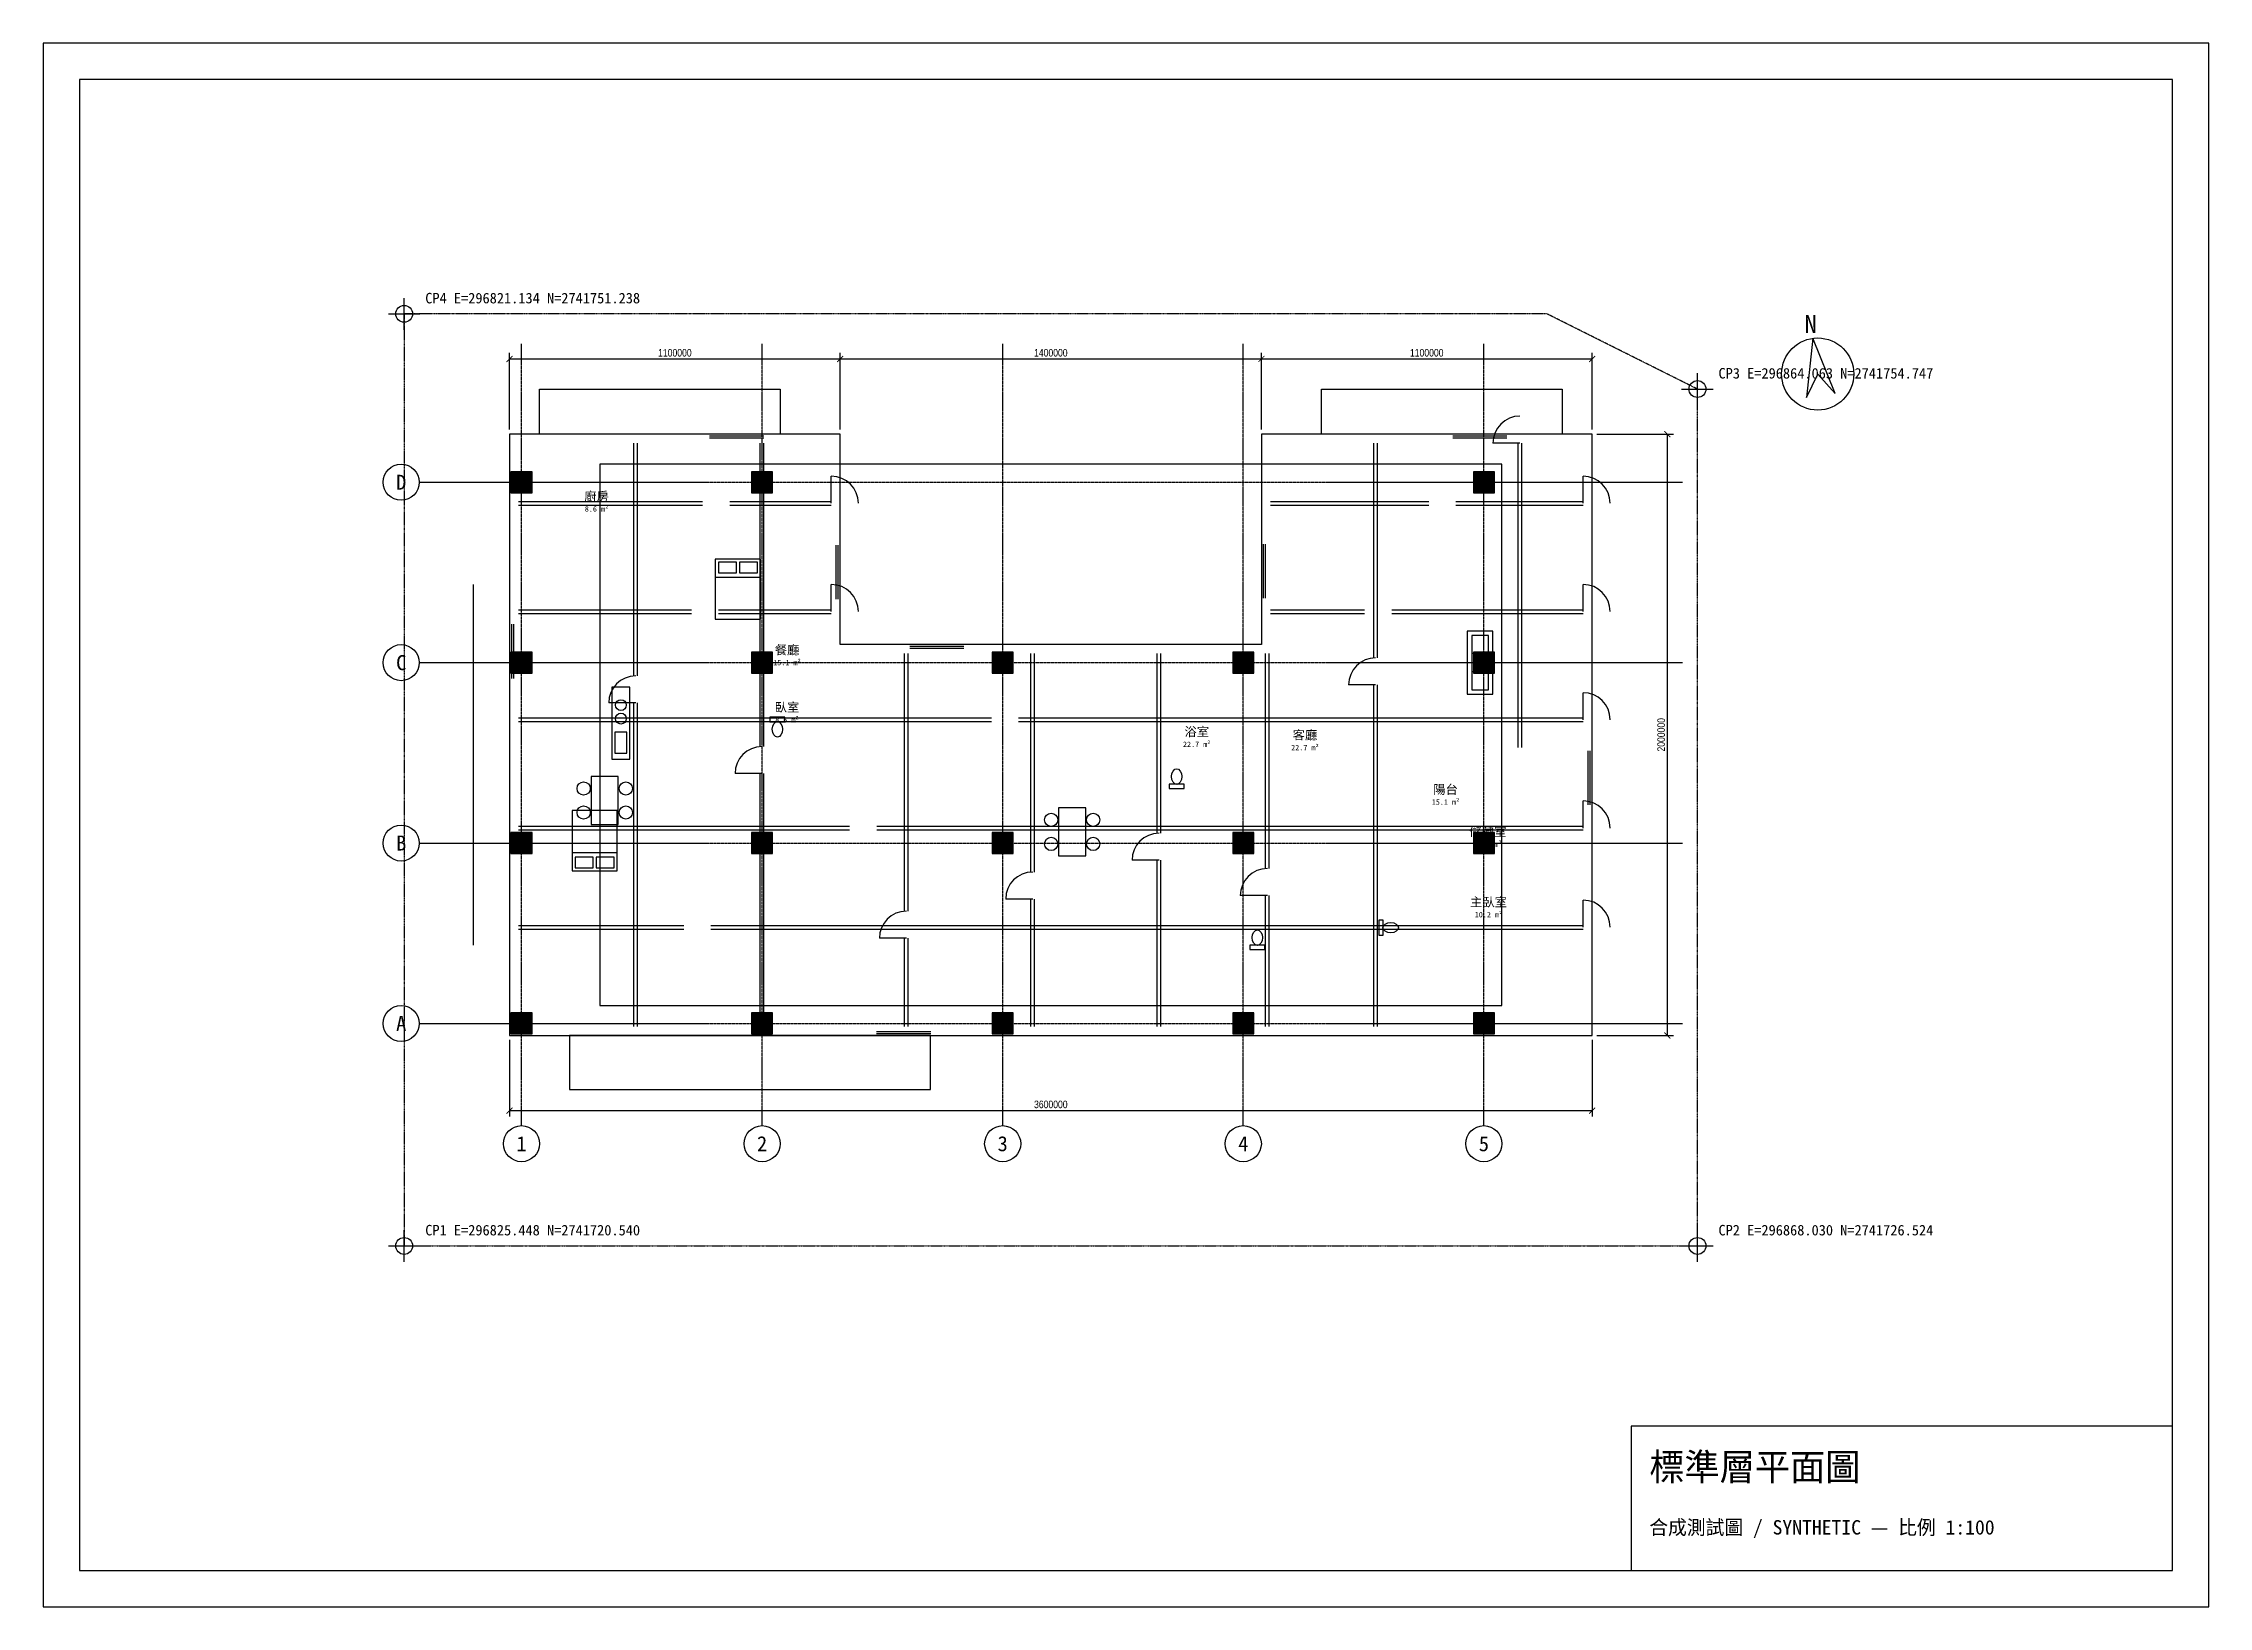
# Model space of a CAD drawing. Header units: millimetres. Extents: x -3500 to 68500, y -23000 to 29000.
import ezdxf
from ezdxf.enums import TextEntityAlignment as Align

# ---------------------------------------------------------------- set-up
doc = ezdxf.new("R2010")
doc.units = ezdxf.units.MM
doc.linetypes.add('CENTER', pattern=[5.08, 3.175, -0.635, 0.635, -0.635])
doc.linetypes.add('PHANTOM', pattern=[6.35, 3.175, -0.635, 0.635, -0.635, 0.635, -0.635])
for name, color, linetype in [('A-WALL$0$舊', 7, 'Continuous'), ('WALL-1', 7, 'Continuous'), ('傢俱', 8, 'Continuous'), ('基地線', 6, 'Continuous'), ('外牆線', 7, 'Continuous'), ('尺寸', 2, 'Continuous'), ('座標點', 6, 'Continuous'), ('建築-外框', 7, 'Continuous'), ('文字', 7, 'Continuous'), ('柱', 8, 'Continuous'), ('牆', 3, 'Continuous'), ('窗', 5, 'Continuous'), ('軸線', 1, 'Continuous'), ('軸線號', 1, 'Continuous'), ('門', 4, 'Continuous'), ('陽台', 3, 'Continuous')]:
    doc.layers.add(name, color=color, linetype=linetype)
doc.styles.add('OpenSans', font='OpenSans-Regular.ttf')
doc.styles.add('OpenSansCondensed-Light', font='OpenSansCondensed-Light.ttf')
doc.dimstyles.new('EZDXF', dxfattribs={"dimtxt": 0.25, "dimasz": 0.175, "dimexe": 0.375, "dimexo": 0.125, "dimgap": 0.1, "dimtad": 1, "dimlfac": 100, "dimzin": 12, "dimdsep": 46, "dimtxsty": 'OpenSansCondensed-Light', "dimblk": 'ARCHTICK', "dimcen": 2.5, "dimazin": 3, "dimtfac": 0.5, "dimtmove": 2, "dimatfit": 3})

# ---------------------------------------------------------------- blocks, each defined once
blk = doc.blocks.new('FN_KITCHEN')
for points in [[(0, 0), (2400, 0), (2400, 600), (0, 600)], [(1500, 100), (2200, 100), (2200, 500), (1500, 500)]]:
    blk.add_lwpolyline(points, close=True)
for centre in [(600, 300), (1050, 300)]:
    blk.add_circle(centre, 180)
blk = doc.blocks.new('FN_TABLE')
blk.add_lwpolyline([(0, 0), (1600, 0), (1600, 900), (0, 900)], close=True)
for centre in [(400, 1150), (1200, 1150), (400, -250), (1200, -250)]:
    blk.add_circle(centre, 220)
blk = doc.blocks.new('FN_WC')
blk.add_lwpolyline([(-250, -150), (250, -150), (250, 0), (-250, 0)], close=True)
blk.add_ellipse((0, 250), major_axis=(0, 260), ratio=0.65)
blk = doc.blocks.new('FN_SOFA')
for p, q in [((750, 150), (750, 700)), ((1350, 150), (1350, 700))]:
    blk.add_line(p, q)
for points in [[(0, 0), (2100, 0), (2100, 850), (0, 850)], [(150, 150), (1950, 150), (1950, 700), (150, 700)]]:
    blk.add_lwpolyline(points, close=True)
blk = doc.blocks.new('FN_BED')
blk.add_line((0, 1400), (1500, 1400))
for points in [[(0, 0), (1500, 0), (1500, 2000), (0, 2000)], [(100, 1550), (700, 1550), (700, 1900), (100, 1900)], [(800, 1550), (1400, 1550), (1400, 1900), (800, 1900)]]:
    blk.add_lwpolyline(points, close=True)
blk = doc.blocks.new('_ARCHTICK')
at = {"color": 0, "linetype": 'BYBLOCK', "const_width": 0.15}
blk.add_lwpolyline([(-0.5, -0.5), (0.5, 0.5)], dxfattribs=at)

msp = doc.modelspace()

# ---------------------------------------------------------------- hatches: boundary and pattern name
at = {"layer": '柱'}
for points in [[(12050, 14050), (12750, 14050), (12750, 14750), (12050, 14750)], [(20050, 14050), (20750, 14050), (20750, 14750), (20050, 14750)], [(44050, 14050), (44750, 14050), (44750, 14750), (44050, 14750)], [(12050, 8050), (12750, 8050), (12750, 8750), (12050, 8750)], [(20050, 8050), (20750, 8050), (20750, 8750), (20050, 8750)], [(28050, 8050), (28750, 8050), (28750, 8750), (28050, 8750)], [(36050, 8050), (36750, 8050), (36750, 8750), (36050, 8750)], [(44050, 8050), (44750, 8050), (44750, 8750), (44050, 8750)], [(12050, 2050), (12750, 2050), (12750, 2750), (12050, 2750)], [(20050, 2050), (20750, 2050), (20750, 2750), (20050, 2750)], [(28050, 2050), (28750, 2050), (28750, 2750), (28050, 2750)], [(36050, 2050), (36750, 2050), (36750, 2750), (36050, 2750)], [(44050, 2050), (44750, 2050), (44750, 2750), (44050, 2750)], [(12050, -3950), (12750, -3950), (12750, -3250), (12050, -3250)], [(20050, -3950), (20750, -3950), (20750, -3250), (20050, -3250)], [(28050, -3950), (28750, -3950), (28750, -3250), (28050, -3250)], [(36050, -3950), (36750, -3950), (36750, -3250), (36050, -3250)], [(44050, -3950), (44750, -3950), (44750, -3250), (44050, -3250)]]:
    msp.add_hatch(color=8, dxfattribs=at).paths.add_polyline_path(points)

# ---------------------------------------------------------------- linework, layer by layer
at = {"layer": 'A-WALL$0$舊', "color": 8}
msp.add_lwpolyline([(15000, -3000), (45000, -3000), (45000, 15000), (15000, 15000)], close=True, dxfattribs=at)
at = {"layer": 'WALL-1'}
msp.add_lwpolyline([(12000, -4000), (48000, -4000), (48000, 16000), (37000, 16000), (37000, 9000), (23000, 9000), (23000, 16000), (12000, 16000)], close=True, dxfattribs=at)
at = {"layer": '基地線', "linetype": 'PHANTOM'}
msp.add_lwpolyline([(8500, -11000), (51500, -11000), (51500, 17500), (46500, 20000), (8500, 20000)], close=True, dxfattribs=at)
at = {"layer": '外牆線'}
for points in [[(13000, 16000), (13000, 17500), (21000, 17500), (21000, 16000)], [(39000, 16000), (39000, 17500), (47000, 17500), (47000, 16000)], [(10800, -1000), (10800, 11000)]]:
    msp.add_lwpolyline(points, dxfattribs=at)
at = {"layer": '座標點'}
for p, q in [((8500, 19475), (8500, 20525)), ((7975, 20000), (9025, 20000)), ((51500, 16975), (51500, 18025)), ((50975, 17500), (52025, 17500)), ((8500, -11525), (8500, -10475)), ((51500, -11525), (51500, -10475)), ((7975, -11000), (9025, -11000)), ((50975, -11000), (52025, -11000))]:
    msp.add_line(p, q, dxfattribs=at)
for centre in [(8500, 20000), (51500, 17500), (8500, -11000), (51500, -11000)]:
    msp.add_circle(centre, 280, dxfattribs=at)
at = {"layer": '建築-外框'}
for points in [[(-3500, -23000), (68500, -23000), (68500, 29000), (-3500, 29000)], [(-2300, -21800), (67300, -21800), (67300, 27800), (-2300, 27800)], [(49300, -21800), (67300, -21800), (67300, -17000), (49300, -17000)]]:
    msp.add_lwpolyline(points, close=True, dxfattribs=at)
at = {"layer": '文字'}
msp.add_lwpolyline([(55332.99228, 19188.32168), (55124.87596, 17220.2039), (55500, 18000), (56075.53331, 17353.81008)], close=True, dxfattribs=at)
msp.add_circle((55500, 18000), 1200, dxfattribs=at)
at = {"layer": '柱'}
for points in [[(12050, 14050), (12750, 14050), (12750, 14750), (12050, 14750)], [(20050, 14050), (20750, 14050), (20750, 14750), (20050, 14750)], [(44050, 14050), (44750, 14050), (44750, 14750), (44050, 14750)], [(12050, 8050), (12750, 8050), (12750, 8750), (12050, 8750)], [(20050, 8050), (20750, 8050), (20750, 8750), (20050, 8750)], [(28050, 8050), (28750, 8050), (28750, 8750), (28050, 8750)], [(36050, 8050), (36750, 8050), (36750, 8750), (36050, 8750)], [(44050, 8050), (44750, 8050), (44750, 8750), (44050, 8750)], [(12050, 2050), (12750, 2050), (12750, 2750), (12050, 2750)], [(20050, 2050), (20750, 2050), (20750, 2750), (20050, 2750)], [(28050, 2050), (28750, 2050), (28750, 2750), (28050, 2750)], [(36050, 2050), (36750, 2050), (36750, 2750), (36050, 2750)], [(44050, 2050), (44750, 2050), (44750, 2750), (44050, 2750)], [(12050, -3950), (12750, -3950), (12750, -3250), (12050, -3250)], [(20050, -3950), (20750, -3950), (20750, -3250), (20050, -3250)], [(28050, -3950), (28750, -3950), (28750, -3250), (28050, -3250)], [(36050, -3950), (36750, -3950), (36750, -3250), (36050, -3250)], [(44050, -3950), (44750, -3950), (44750, -3250), (44050, -3250)]]:
    msp.add_lwpolyline(points, close=True, dxfattribs=at)
at = {"layer": '牆'}
for p, q in [((16140, 7959), (16140, 15700)), ((16260, 7959), (16260, 15700)), ((20340, 5608), (20340, 15700)), ((20460, 5608), (20460, 15700)), ((40740, 8560), (40740, 15700)), ((40860, 8560), (40860, 15700)), ((45540, 5582), (45540, 15700)), ((45660, 5582), (45660, 15700)), ((12300, 13760), (18423, 13760)), ((19323, 13760), (22700, 13760)), ((37300, 13760), (42569, 13760)), ((43469, 13760), (47700, 13760)), ((12300, 13640), (18423, 13640)), ((19323, 13640), (22700, 13640)), ((37300, 13640), (42569, 13640)), ((43469, 13640), (47700, 13640)), ((12300, 10160), (18049, 10160)), ((18949, 10160), (22700, 10160)), ((37300, 10160), (40434, 10160)), ((41334, 10160), (47700, 10160)), ((12300, 10040), (18049, 10040)), ((18949, 10040), (22700, 10040)), ((37300, 10040), (40434, 10040)), ((41334, 10040), (47700, 10040)), ((25140, 133), (25140, 8700)), ((25260, 133), (25260, 8700)), ((29340, 1435), (29340, 8700)), ((29460, 1435), (29460, 8700)), ((33540, 2726), (33540, 8700)), ((33660, 2726), (33660, 8700)), ((37140, 1554), (37140, 8700)), ((37260, 1554), (37260, 8700)), ((40740, -3700), (40740, 7660)), ((40860, -3700), (40860, 7660)), ((12300, 6560), (28031, 6560)), ((16140, -3700), (16140, 7059)), ((16260, -3700), (16260, 7059)), ((28931, 6560), (47700, 6560)), ((12300, 6440), (28031, 6440)), ((28931, 6440), (47700, 6440)), ((20340, -3700), (20340, 4708)), ((20460, -3700), (20460, 4708)), ((12300, 2960), (23311, 2960)), ((24211, 2960), (47700, 2960)), ((12300, 2840), (23311, 2840)), ((24211, 2840), (47700, 2840)), ((33540, -3700), (33540, 1826)), ((33660, -3700), (33660, 1826)), ((29340, -3700), (29340, 535)), ((29460, -3700), (29460, 535)), ((37140, -3700), (37140, 654)), ((37260, -3700), (37260, 654)), ((12300, -340), (17795, -340)), ((12300, -460), (17795, -460)), ((18695, -340), (47700, -340)), ((18695, -460), (47700, -460)), ((25140, -3700), (25140, -767)), ((25260, -3700), (25260, -767))]:
    msp.add_line(p, q, dxfattribs=at)
at = {"layer": '窗'}
for p, q in [((20452.6209, 15934), (18652.6209, 15934)), ((20452.6209, 15868), (18652.6209, 15868)), ((45163.87439, 15934), (43363.87439, 15934)), ((45163.87439, 15868), (43363.87439, 15868)), ((22868, 10511.0279), (22868, 12311.0279)), ((22934, 10511.0279), (22934, 12311.0279)), ((37066, 12340.34634), (37066, 10540.34634)), ((37132, 12340.34634), (37132, 10540.34634)), ((12066, 9674.9092), (12066, 7874.9092)), ((12132, 9674.9092), (12132, 7874.9092)), ((27111.69291, 8934), (25311.69291, 8934)), ((27111.69291, 8868), (25311.69291, 8868)), ((47868, 3667.96888), (47868, 5467.96888)), ((47934, 3667.96888), (47934, 5467.96888)), ((24208.74725, -3868), (26008.74725, -3868)), ((24208.74725, -3934), (26008.74725, -3934))]:
    msp.add_line(p, q, dxfattribs=at)
at = {"layer": '軸線', "linetype": 'CENTER'}
for p, q in [((12400, -7000), (12400, 19000)), ((20400, -7000), (20400, 19000)), ((28400, -7000), (28400, 19000)), ((36400, -7000), (36400, 19000)), ((44400, -7000), (44400, 19000)), ((9000, 14400), (51000, 14400)), ((9000, 8400), (51000, 8400)), ((9000, 2400), (51000, 2400)), ((9000, -3600), (51000, -3600))]:
    msp.add_line(p, q, dxfattribs=at)
at = {"layer": '軸線號'}
for centre in [(8400, 14400), (8400, 8400), (8400, 2400), (8400, -3600), (12400, -7600), (20400, -7600), (28400, -7600), (36400, -7600), (44400, -7600)]:
    msp.add_circle(centre, 600, dxfattribs=at)
at = {"layer": '門'}
for p, q in [((45600, 15700), (44700, 15700)), ((22700, 13700), (22700, 14600)), ((47700, 13700), (47700, 14600)), ((22700, 10100), (22700, 11000)), ((47700, 10100), (47700, 11000)), ((40800, 7660), (39900, 7660)), ((47700, 6500), (47700, 7400)), ((16200, 7059), (15300, 7059)), ((20400, 4708), (19500, 4708)), ((47700, 2900), (47700, 3800)), ((33600, 1826), (32700, 1826)), ((29400, 535), (28500, 535)), ((37200, 654), (36300, 654)), ((47700, -400), (47700, 500)), ((25200, -767), (24300, -767))]:
    msp.add_line(p, q, dxfattribs=at)
for centre, start, end in [((45600, 15700), 90, 180), ((22700, 13700), 0, 90), ((47700, 13700), 0, 90), ((22700, 10100), 0, 90), ((47700, 10100), 0, 90), ((16200, 7059), 90, 180), ((40800, 7660), 90, 180), ((47700, 6500), 0, 90), ((20400, 4708), 90, 180), ((47700, 2900), 0, 90), ((33600, 1826), 90, 180), ((37200, 654), 90, 180), ((29400, 535), 90, 180), ((25200, -767), 90, 180), ((47700, -400), 0, 90)]:
    msp.add_arc(centre, 900, start, end, dxfattribs=at)
at = {"layer": '陽台'}
msp.add_lwpolyline([(14000, -5800), (26000, -5800), (26000, -4000), (14000, -4000)], close=True, dxfattribs=at)

# ---------------------------------------------------------------- block references
at = {"layer": '傢俱'}
for name, p in [('FN_BED', (18845, 9842)), ('FN_WC', (34185, 4362)), ('FN_WC', (36867, -996))]:
    msp.add_blockref(name, p, dxfattribs=at)
for name, p, rotation in [('FN_SOFA', (44698, 7349), 90), ('FN_KITCHEN', (15405, 7588), 270), ('FN_WC', (20909, 6432), 180), ('FN_TABLE', (15617, 3016), 90), ('FN_BED', (15585, 3478), 180), ('FN_TABLE', (31160, 1970), 90), ('FN_WC', (41053, -415), 270)]:
    msp.add_blockref(name, p, dxfattribs=dict(at, rotation=rotation))

# ---------------------------------------------------------------- texts
at = {"layer": '座標點'}
for s, p in [('CP4 E=296821.134 N=2741751.238', (9200, 20350)), ('CP3 E=296864.063 N=2741754.747', (52200, 17850)), ('CP1 E=296825.448 N=2741720.540', (9200, -10650)), ('CP2 E=296868.030 N=2741726.524', (52200, -10650))]:
    msp.add_text(s, height=350, dxfattribs=at).set_placement(p)
at = {"layer": '建築-外框'}
for s, height, p in [('標準層平面圖', 900, (49900, -18800)), ('合成測試圖 / SYNTHETIC — 比例 1:100', 480, (49900, -20600))]:
    msp.add_text(s, height=height, dxfattribs=at).set_placement(p)
at = {"layer": '文字'}
for s, height, p in [('N', 600, (55266.18919, 19663.65036)), ('8.6 m²', 180, (14897, 13511)), ('15.1 m²', 180, (21230, 8403)), ('8.6 m²', 180, (21228, 6497)), ('22.7 m²', 180, (34853, 5684)), ('22.7 m²', 180, (38451, 5573)), ('15.1 m²', 180, (43127, 3764)), ('10.2 m²', 180, (44533, 2361)), ('10.2 m²', 180, (44555, 17))]:
    msp.add_text(s, height=height, dxfattribs=at).set_placement(p, align=Align.MIDDLE_CENTER)
at = {"layer": '文字', "style": 'OpenSans'}
for s, p in [('廚房', (14897, 13931)), ('餐廳', (21230, 8823)), ('臥室', (21228, 6917)), ('浴室', (34853, 6104)), ('客廳', (38451, 5993)), ('陽台', (43127, 4184)), ('儲藏室', (44533, 2781)), ('主臥室', (44555, 437))]:
    msp.add_text(s, height=300, dxfattribs=at).set_placement(p, align=Align.MIDDLE_CENTER)
at = {"layer": '軸線號'}
for s, p in [('D', (8400, 14400)), ('C', (8400, 8400)), ('B', (8400, 2400)), ('A', (8400, -3600)), ('1', (12400, -7600)), ('2', (20400, -7600)), ('3', (28400, -7600)), ('4', (36400, -7600)), ('5', (44400, -7600))]:
    msp.add_text(s, height=500, dxfattribs=at).set_placement(p, align=Align.MIDDLE_CENTER)

# ---------------------------------------------------------------- dimensions: what is measured, and where the dimension line sits
at = {"layer": '尺寸'}
for base, p1, p2 in [((12000, 18500), (12000, 16000), (23000, 16000)), ((23000, 18500), (23000, 16000), (37000, 16000)), ((37000, 18500), (37000, 16000), (48000, 16000)), ((12000, -6500), (12000, -4000), (48000, -4000))]:
    msp.add_linear_dim(base=base, p1=p1, p2=p2, dimstyle='EZDXF', override={"dimtxt": 250, "dimasz": 200, "dimexe": 200, "dimexo": 150, "dimgap": 80, "dimtsz": 0}, dxfattribs=at).render()
msp.add_linear_dim(base=(50500, -4000), p1=(48000, -4000), p2=(48000, 16000), angle=90, dimstyle='EZDXF', override={"dimtxt": 250, "dimasz": 200, "dimexe": 200, "dimexo": 150, "dimgap": 80, "dimtsz": 0}, dxfattribs=at).render()

doc.saveas('drawing.dxf')
